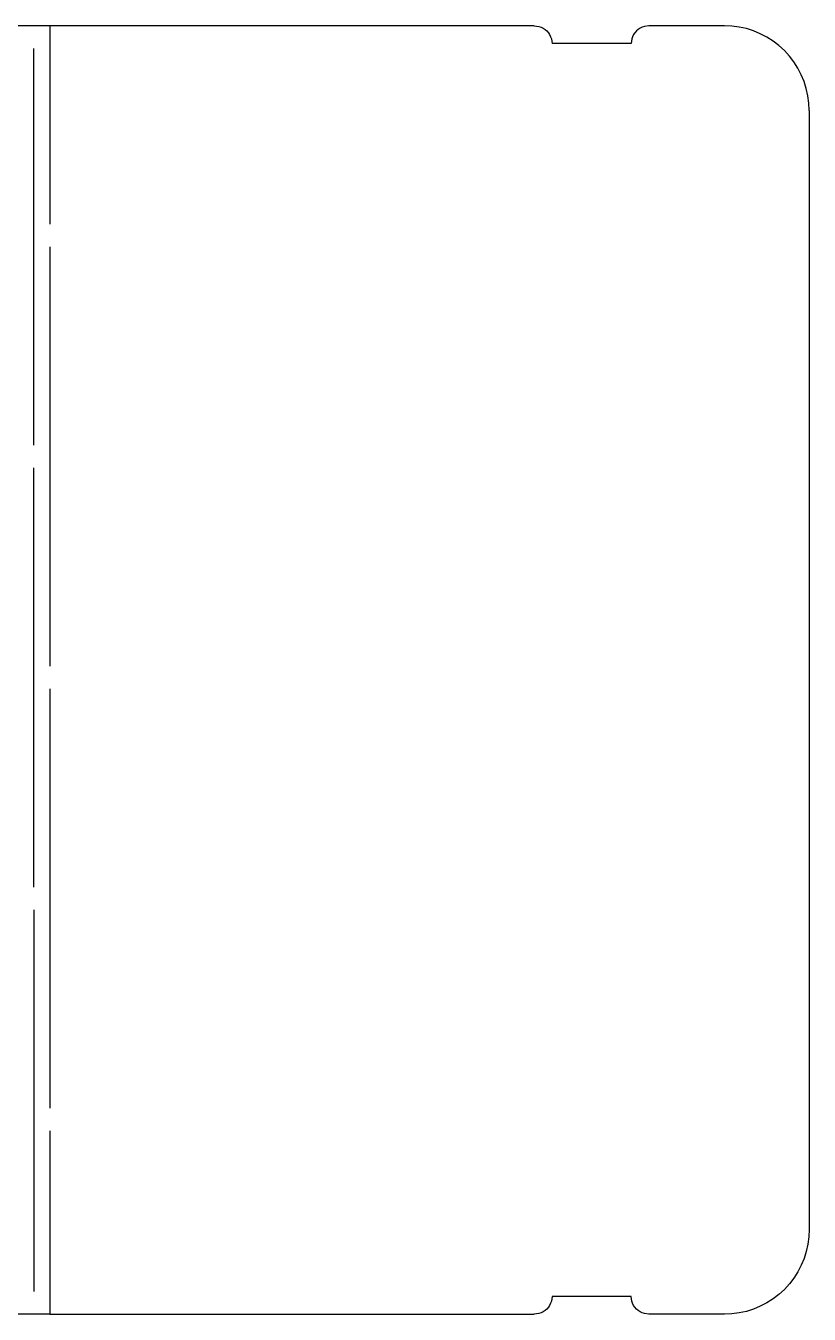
# Model space of a CAD drawing. Extents: x -175 to 175, y -84 to 84.
# Drawn here: x 72.7 to 174.6, y -83.8 to 83.8 of the extents above; entities that cross this region are included whole.
import ezdxf

# ---------------------------------------------------------------- set-up
doc = ezdxf.new("R2010")
doc.units = 0
doc.layers.get('0').update_dxf_attribs({"linetype": 'CONTINUOUS'})

msp = doc.modelspace()

# ---------------------------------------------------------------- linework, layer by layer
for p, q in [((75.85, 83.81), (71.68, 83.81)), ((75.85, 83.81), (75.85, 58)), ((138.84, 83.81), (75.85, 83.81)), ((138.84, 83.81), (139.44, 83.73)), ((139.44, 83.73), (139.73, 83.64)), ((139.73, 83.64), (140, 83.5)), ((140, 83.5), (140.25, 83.33)), ((140.25, 83.33), (140.48, 83.14)), ((140.48, 83.14), (140.68, 82.91)), ((140.68, 82.91), (140.85, 82.66)), ((140.85, 82.66), (140.98, 82.38)), ((140.98, 82.38), (141.08, 82.1)), ((151.63, 82.38), (151.53, 82.1)), ((151.76, 82.66), (151.63, 82.38)), ((151.93, 82.91), (151.76, 82.66)), ((152.13, 83.14), (151.93, 82.91)), ((152.36, 83.33), (152.13, 83.14)), ((152.61, 83.5), (152.36, 83.33)), ((152.88, 83.64), (152.61, 83.5)), ((153.17, 83.73), (152.88, 83.64)), ((153.77, 83.81), (153.17, 83.73)), ((163.58, 83.81), (153.77, 83.81)), ((164.54, 83.77), (163.58, 83.81)), ((165.5, 83.65), (164.54, 83.77)), ((166.43, 83.44), (165.5, 83.65)), ((167.35, 83.15), (166.43, 83.44)), ((168.24, 82.78), (167.35, 83.15)), ((169.09, 82.34), (168.24, 82.78)), ((169.91, 81.82), (169.09, 82.34)), ((73.76, 29.25), (73.76, 80.87)), ((141.08, 82.1), (141.16, 81.5)), ((151.45, 81.5), (141.16, 81.5)), ((151.53, 82.1), (151.45, 81.5)), ((170.67, 81.23), (169.91, 81.82)), ((171.38, 80.58), (170.67, 81.23)), ((172.03, 79.87), (171.38, 80.58)), ((172.61, 79.11), (172.03, 79.87)), ((173.13, 78.3), (172.61, 79.11)), ((173.57, 77.45), (173.13, 78.3)), ((173.94, 76.56), (173.57, 77.45)), ((174.23, 75.64), (173.94, 76.56)), ((174.44, 74.7), (174.23, 75.64)), ((174.57, 73.75), (174.44, 74.7)), ((174.61, 72.79), (174.57, 73.75)), ((174.61, 72.79), (174.61, -72.79)), ((75.85, 55.06), (75.85, 0.49)), ((73.76, -28.26), (73.76, 26.31)), ((75.85, -2.45), (75.85, -57.02)), ((73.76, -31.2), (73.76, -80.87)), ((75.85, -59.96), (75.85, -83.81)), ((174.57, -73.75), (174.44, -74.7)), ((174.61, -72.79), (174.57, -73.75)), ((174.44, -74.7), (174.23, -75.64)), ((173.94, -76.56), (173.57, -77.45)), ((174.23, -75.64), (173.94, -76.56)), ((173.13, -78.3), (172.61, -79.11)), ((173.57, -77.45), (173.13, -78.3)), ((172.03, -79.87), (171.38, -80.58)), ((172.61, -79.11), (172.03, -79.87)), ((141.08, -82.1), (140.98, -82.38)), ((141.16, -81.5), (141.08, -82.1)), ((151.45, -81.5), (141.16, -81.5)), ((151.53, -82.1), (151.45, -81.5)), ((151.63, -82.38), (151.53, -82.1)), ((169.91, -81.82), (169.09, -82.34)), ((170.67, -81.23), (169.91, -81.82)), ((171.38, -80.58), (170.67, -81.23)), ((75.85, -83.81), (71.68, -83.81)), ((75.85, -83.81), (138.84, -83.81)), ((139.44, -83.73), (138.84, -83.81)), ((139.73, -83.64), (139.44, -83.73)), ((140, -83.5), (139.73, -83.64)), ((140.25, -83.33), (140, -83.5)), ((140.48, -83.14), (140.25, -83.33)), ((140.68, -82.91), (140.48, -83.14)), ((140.85, -82.66), (140.68, -82.91)), ((140.98, -82.38), (140.85, -82.66)), ((151.76, -82.66), (151.63, -82.38)), ((151.93, -82.91), (151.76, -82.66)), ((152.13, -83.14), (151.93, -82.91)), ((152.36, -83.33), (152.13, -83.14)), ((152.61, -83.5), (152.36, -83.33)), ((152.88, -83.64), (152.61, -83.5)), ((153.17, -83.73), (152.88, -83.64)), ((153.77, -83.81), (153.17, -83.73)), ((163.58, -83.81), (153.77, -83.81)), ((164.54, -83.77), (163.58, -83.81)), ((165.5, -83.65), (164.54, -83.77)), ((166.43, -83.44), (165.5, -83.65)), ((167.35, -83.15), (166.43, -83.44)), ((168.24, -82.78), (167.35, -83.15)), ((169.09, -82.34), (168.24, -82.78))]:
    msp.add_line(p, q)

doc.saveas('drawing.dxf')
